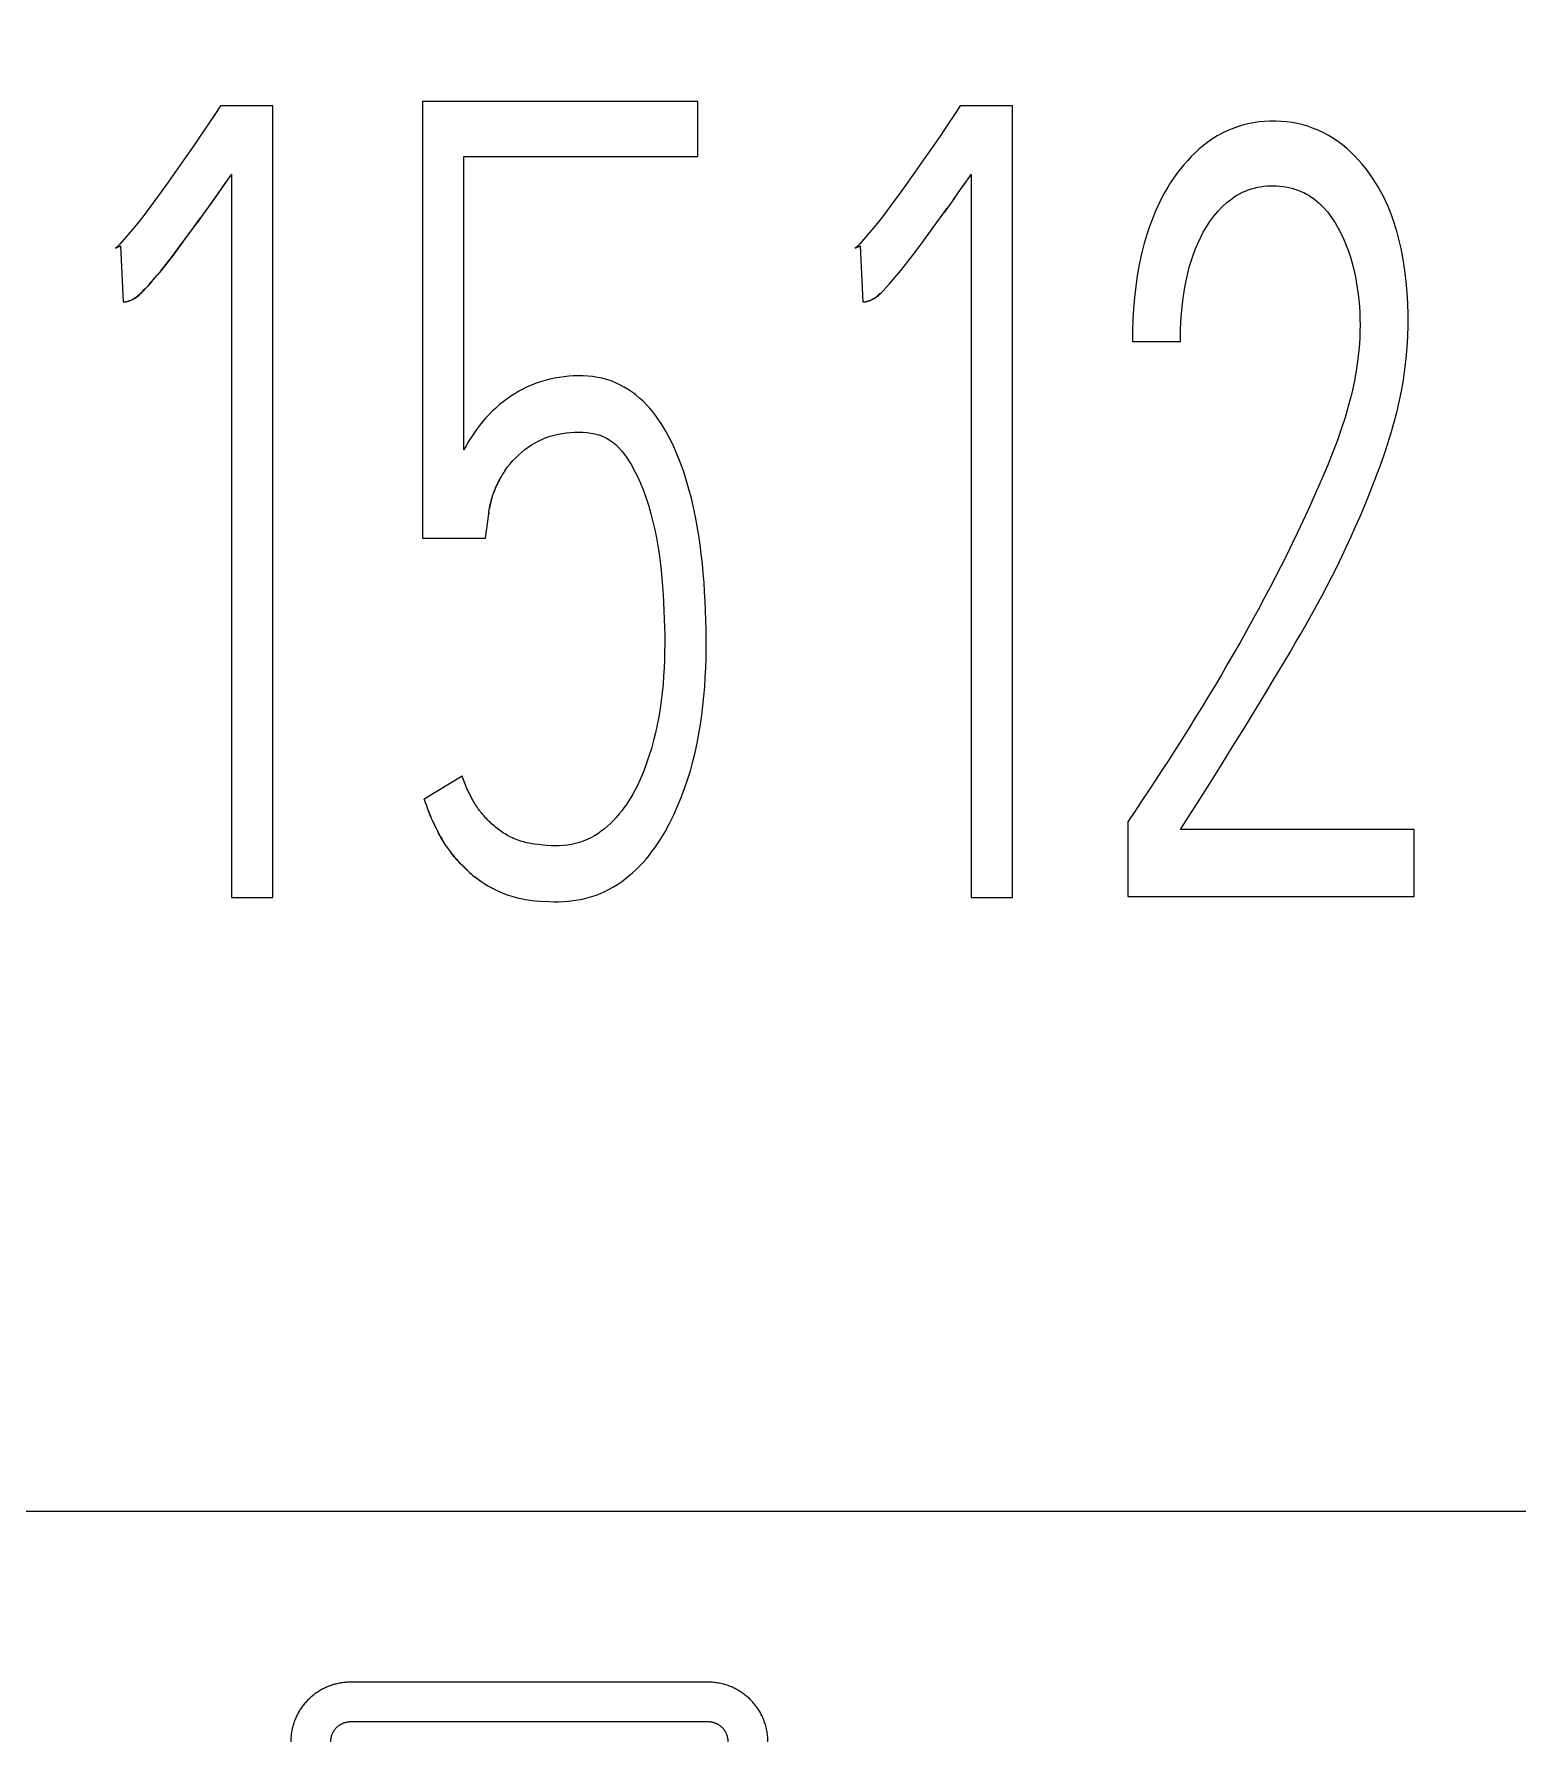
# Model space of a CAD drawing. Header units: millimetres. Extents: x 42356 to 50646, y 31507 to 39566.
# Drawn here: x 47652.781 to 47656.512, y 33863.158 to 33867.455 of the extents above; entities that cross this region are included whole.
import ezdxf

# ---------------------------------------------------------------- set-up
doc = ezdxf.new("R2010")
doc.units = ezdxf.units.MM
doc.set_wipeout_variables(frame=1)
doc.layers.add('000-PI-Oprema', color=30, linetype='Continuous', lineweight=5)

# ---------------------------------------------------------------- blocks, each defined once
blk = doc.blocks.new('A101_6ES7512-1DK01-0AB0')
at = {"layer": '000-PI-Oprema'}
for p, q in [((85.7236, 51.516), (85.709, 51.4936)), ((85.8546, 51.516), (85.7236, 51.516)), ((85.8546, 49.5241), (85.8546, 51.516)), ((86.2313, 51.527), (86.2313, 50.4282)), ((86.924, 51.527), (86.2313, 51.527)), ((86.924, 51.3884), (86.924, 51.527)), ((87.5838, 51.516), (87.5692, 51.4936)), ((87.7149, 51.516), (87.5838, 51.516)), ((87.7149, 49.5241), (87.7149, 51.516)), ((85.6917, 51.4679), (85.6742, 51.4422)), ((85.709, 51.4936), (85.6917, 51.4679)), ((87.5519, 51.4679), (87.5345, 51.4422)), ((87.5692, 51.4936), (87.5519, 51.4679)), ((85.6742, 51.4422), (85.6567, 51.4166)), ((87.5345, 51.4422), (87.5169, 51.4166)), ((85.639, 51.3911), (85.6213, 51.3657)), ((85.6567, 51.4166), (85.639, 51.3911)), ((86.3352, 50.6501), (86.3352, 51.3884)), ((86.3352, 51.3884), (86.924, 51.3884)), ((87.4992, 51.3911), (87.4815, 51.3657)), ((87.5169, 51.4166), (87.4992, 51.3911)), ((85.6034, 51.3403), (85.5855, 51.315)), ((85.6213, 51.3657), (85.6034, 51.3403)), ((85.7507, 51.3441), (85.7336, 51.3194)), ((85.7507, 51.3441), (85.7507, 49.5241)), ((87.4636, 51.3403), (87.4457, 51.315)), ((87.4815, 51.3657), (87.4636, 51.3403)), ((87.6109, 51.3441), (87.5885, 51.3119)), ((87.6109, 51.3441), (87.6109, 49.5241)), ((85.725, 51.3071), (85.7078, 51.2825)), ((85.7336, 51.3194), (85.7164, 51.2948)), ((85.7422, 51.3318), (85.725, 51.3071)), ((87.5938, 51.3194), (87.566, 51.2797)), ((85.6904, 51.258), (85.673, 51.2336)), ((85.6991, 51.2703), (85.6817, 51.2458)), ((85.7078, 51.2825), (85.6904, 51.258)), ((85.7164, 51.2948), (85.6991, 51.2703)), ((87.5332, 51.2336), (87.5507, 51.258)), ((87.568, 51.2825), (87.5433, 51.2477)), ((85.6465, 51.1971), (85.6642, 51.2214)), ((85.6554, 51.2093), (85.673, 51.2336)), ((85.6817, 51.2458), (85.6642, 51.2214)), ((87.5156, 51.2093), (87.5332, 51.2336)), ((85.6287, 51.173), (85.6465, 51.1971)), ((85.6377, 51.185), (85.6554, 51.2092)), ((87.4979, 51.185), (87.5156, 51.2093)), ((85.4594, 51.158), (85.4719, 51.1637)), ((85.4719, 51.1637), (85.4783, 51.0223)), ((87.3196, 51.158), (87.3321, 51.1637)), ((87.3321, 51.1637), (87.3385, 51.0223)), ((85.5545, 51.0785), (85.5642, 51.09)), ((85.5496, 51.0728), (85.5545, 51.0785)), ((88.0166, 50.9225), (88.1373, 50.9225)), ((86.4205, 50.5669), (86.4216, 50.569)), ((86.3895, 50.4282), (86.3977, 50.4892)), ((86.4038, 50.5212), (86.4026, 50.5166)), ((86.2313, 50.4282), (86.3895, 50.4282)), ((88.2985, 49.9513), (88.3273, 49.9982)), ((88.2696, 49.9045), (88.2985, 49.9513)), ((88.2404, 49.8578), (88.2696, 49.9045)), ((88.2111, 49.8112), (88.2404, 49.8578)), ((86.331, 49.8293), (86.2356, 49.7712)), ((88.1817, 49.7647), (88.2111, 49.8112)), ((86.2376, 49.7652), (86.2356, 49.7712)), ((86.2375, 49.7657), (86.2397, 49.7593)), ((86.2394, 49.7603), (86.2419, 49.7534)), ((86.2414, 49.7549), (86.2441, 49.7475)), ((86.2434, 49.7495), (86.2464, 49.7417)), ((86.2541, 49.7229), (86.2511, 49.73)), ((86.2564, 49.7177), (86.2535, 49.7243)), ((86.2587, 49.7125), (86.256, 49.7185)), ((86.2612, 49.7071), (86.2586, 49.7128)), ((88.005, 49.7144), (88.005, 49.527)), ((86.2636, 49.7021), (86.2667, 49.6958)), ((86.2661, 49.697), (86.2696, 49.6902)), ((88.725, 49.695), (88.1373, 49.695)), ((88.725, 49.527), (88.725, 49.695)), ((86.2886, 49.6572), (86.285, 49.6629)), ((86.2918, 49.6524), (86.2884, 49.6576)), ((86.2917, 49.6524), (86.2953, 49.6472)), ((86.295, 49.6477), (86.2989, 49.6422)), ((86.2983, 49.643), (86.3026, 49.6372)), ((86.3366, 49.5993), (86.3314, 49.6045)), ((86.3408, 49.5953), (86.3358, 49.6)), ((86.345, 49.5913), (86.3404, 49.5957)), ((86.3496, 49.5872), (86.3449, 49.5914)), ((86.3493, 49.5874), (86.3543, 49.5831)), ((86.3537, 49.5836), (86.3591, 49.579)), ((86.3581, 49.5798), (86.364, 49.5751)), ((86.4062, 49.5475), (86.4002, 49.5507)), ((86.4114, 49.5448), (86.4058, 49.5477)), ((85.7507, 49.5241), (85.8546, 49.5241)), ((87.6109, 49.5241), (87.7149, 49.5241)), ((88.005, 49.527), (88.725, 49.527)), ((43.5006, 47.9803), (100, 47.9803)), ((86.95, 47.55), (86.05, 47.55)), ((86.95, 47.45), (86.05, 47.45))]:
    blk.add_line(p, q, dxfattribs=at)
for points in [[(88.5192, 50.3322), (88.5313, 50.3572), (88.5433, 50.3822), (88.5551, 50.4072), (88.5666, 50.4324), (88.578, 50.4577), (88.5891, 50.483), (88.6, 50.5084), (88.6105, 50.534), (88.6208, 50.5596), (88.6308, 50.5854), (88.6404, 50.6114), (88.6497, 50.6376), (88.6585, 50.6639), (88.6668, 50.6904), (88.6745, 50.7171), (88.6816, 50.7439), (88.6879, 50.7709), (88.6935, 50.7981), (88.6983, 50.8254), (88.7022, 50.8528), (88.7054, 50.8804), (88.7077, 50.908), (88.7093, 50.9356), (88.7101, 50.9633), (88.71, 50.991), (88.7092, 51.0188), (88.7076, 51.0465), (88.7053, 51.0741), (88.702, 51.1018), (88.6978, 51.1293), (88.6954, 51.143), (88.6926, 51.1567), (88.6896, 51.1703), (88.6862, 51.1838), (88.6826, 51.1972), (88.6786, 51.2105), (88.6744, 51.2237), (88.6698, 51.2368), (88.6648, 51.2497), (88.6595, 51.2625), (88.6538, 51.2751), (88.6478, 51.2876), (88.6414, 51.2998), (88.6346, 51.3119), (88.6273, 51.3237), (88.6197, 51.3353), (88.6117, 51.3467), (88.6033, 51.3579), (88.5945, 51.3687), (88.5853, 51.3792), (88.5758, 51.3894), (88.5658, 51.3991), (88.5555, 51.4085), (88.5447, 51.4174), (88.5336, 51.4258), (88.522, 51.4336), (88.5101, 51.4409), (88.4978, 51.4475), (88.4852, 51.4535), (88.4722, 51.4589), (88.4591, 51.4636), (88.4457, 51.4677), (88.4321, 51.471), (88.4183, 51.4736), (88.4045, 51.4755), (88.3905, 51.4767), (88.3766, 51.4773), (88.3626, 51.4773), (88.3486, 51.4766), (88.3348, 51.4752), (88.321, 51.4732), (88.3073, 51.4705), (88.2939, 51.4671), (88.2806, 51.4631), (88.2676, 51.4583), (88.2548, 51.4528), (88.2423, 51.4467), (88.2301, 51.44), (88.2182, 51.4326), (88.2066, 51.4247), (88.1955, 51.4162), (88.1847, 51.4072), (88.1743, 51.3977), (88.1643, 51.3879), (88.1548, 51.3777), (88.1456, 51.3673), (88.1368, 51.3565), (88.1284, 51.3454), (88.1204, 51.3341), (88.1127, 51.3226), (88.1054, 51.3108), (88.0984, 51.2987), (88.0918, 51.2865), (88.0855, 51.2741), (88.0796, 51.2616), (88.074, 51.2488), (88.0687, 51.236), (88.0637, 51.223), (88.059, 51.21), (88.0546, 51.1968), (88.0505, 51.1836), (88.0466, 51.1703), (88.0431, 51.1569), (88.0398, 51.1435), (88.0339, 51.1164), (88.029, 51.0891), (88.025, 51.0616), (88.0218, 51.0339), (88.0195, 51.0062), (88.0179, 50.9783), (88.0169, 50.9504), (88.0166, 50.9225)], [(85.5855, 51.315), (85.5674, 51.2898), (85.5582, 51.2772), (85.549, 51.2647), (85.5398, 51.2523), (85.5304, 51.24), (85.5209, 51.2277), (85.5112, 51.2156), (85.5014, 51.2036)], [(87.4457, 51.315), (87.4276, 51.2898), (87.4185, 51.2772), (87.4093, 51.2647), (87.4, 51.2523), (87.3906, 51.24), (87.3811, 51.2277), (87.3714, 51.2156), (87.3616, 51.2036)], [(88.1373, 50.9225), (88.1378, 50.9541), (88.1394, 50.9856), (88.1423, 51.0169), (88.1442, 51.0325), (88.1465, 51.048), (88.1492, 51.0635), (88.1523, 51.079), (88.1558, 51.0944), (88.1598, 51.1097), (88.1643, 51.1248), (88.1693, 51.1399), (88.1748, 51.1547), (88.181, 51.1694), (88.1877, 51.1838), (88.195, 51.1979), (88.203, 51.2117), (88.2117, 51.2251), (88.2211, 51.238), (88.2313, 51.2503), (88.2423, 51.2618), (88.2539, 51.2725), (88.2664, 51.2822), (88.2729, 51.2866), (88.2795, 51.2908), (88.2864, 51.2947), (88.2934, 51.2982), (88.3007, 51.3014), (88.3081, 51.3043), (88.3156, 51.3068), (88.3233, 51.3089), (88.3311, 51.3108), (88.3389, 51.3122), (88.3468, 51.3134), (88.3548, 51.3142), (88.3707, 51.3148), (88.3787, 51.3146), (88.3866, 51.314), (88.3946, 51.3131), (88.4024, 51.3119), (88.4102, 51.3103), (88.4179, 51.3084), (88.4255, 51.3062), (88.4329, 51.3036), (88.4403, 51.3006), (88.4474, 51.2974), (88.4544, 51.2937), (88.4612, 51.2898), (88.4678, 51.2855), (88.4742, 51.2809), (88.4803, 51.276), (88.4863, 51.2709), (88.4975, 51.2598), (88.508, 51.2479), (88.5176, 51.2351), (88.5264, 51.2218), (88.5345, 51.2079), (88.5419, 51.1937), (88.5485, 51.1793), (88.5545, 51.1647), (88.5599, 51.1498), (88.5649, 51.1348), (88.5693, 51.1197), (88.5732, 51.1044), (88.5767, 51.089), (88.5797, 51.0735), (88.5822, 51.0579), (88.5843, 51.0423), (88.586, 51.0267), (88.5874, 51.011), (88.5883, 50.9954), (88.5889, 50.9797), (88.5891, 50.964), (88.5889, 50.9483), (88.5884, 50.9327), (88.5875, 50.917), (88.5863, 50.9014), (88.5848, 50.8858), (88.5806, 50.8546), (88.5752, 50.8236), (88.5684, 50.7928), (88.5605, 50.7623), (88.5514, 50.732), (88.5416, 50.702), (88.5312, 50.6724), (88.5201, 50.643), (88.5086, 50.6139), (88.4966, 50.5849), (88.4842, 50.5562), (88.4715, 50.5277), (88.4586, 50.4992), (88.4454, 50.4709), (88.4321, 50.4427), (88.4185, 50.4146), (88.4047, 50.3866), (88.3907, 50.3587), (88.3765, 50.3309), (88.3621, 50.3032), (88.3475, 50.2755), (88.3327, 50.248), (88.3178, 50.2206), (88.3027, 50.1932), (88.2874, 50.166), (88.2719, 50.1388), (88.2562, 50.1117), (88.2404, 50.0847), (88.2244, 50.0578), (88.2083, 50.031), (88.192, 50.0042), (88.1756, 49.9775), (88.1591, 49.9509), (88.1424, 49.9244), (88.1256, 49.8979), (88.1087, 49.8715), (88.0916, 49.8452), (88.0745, 49.8189), (88.0573, 49.7927), (88.0399, 49.7665), (88.0225, 49.7405), (88.005, 49.7144)], [(85.5014, 51.2036), (85.4814, 51.18), (85.4762, 51.1742), (85.4709, 51.1686), (85.4681, 51.1658), (85.4653, 51.1631), (85.4624, 51.1605), (85.4594, 51.158)], [(85.6287, 51.1729), (85.6197, 51.1609), (85.6107, 51.1489), (85.6016, 51.137), (85.5924, 51.1251), (85.5831, 51.1133), (85.5737, 51.1016), (85.5642, 51.09)], [(85.5737, 51.1016), (85.5831, 51.1133), (85.5924, 51.1251), (85.6016, 51.137), (85.6107, 51.1489), (85.6197, 51.1609), (85.6376, 51.185)], [(87.3616, 51.2036), (87.3416, 51.18), (87.3364, 51.1742), (87.3311, 51.1686), (87.3284, 51.1658), (87.3255, 51.1631), (87.3226, 51.1605), (87.3196, 51.158)], [(87.3897, 51.0506), (87.4049, 51.0673), (87.4098, 51.0729), (87.4148, 51.0785), (87.4244, 51.09), (87.4339, 51.1016), (87.4433, 51.1133), (87.4526, 51.1251), (87.4618, 51.137), (87.4709, 51.1489), (87.48, 51.1609), (87.4979, 51.185)], [(85.5496, 51.0728), (85.5446, 51.0671), (85.5396, 51.0616), (85.5344, 51.0561), (85.5292, 51.0508), (85.5238, 51.0455), (85.5184, 51.0402), (85.5155, 51.0377), (85.5126, 51.0353), (85.5096, 51.033), (85.5065, 51.0309), (85.5033, 51.0291), (85.5016, 51.0283), (85.4999, 51.0276)], [(85.4999, 51.0276), (85.5034, 51.0291), (85.5068, 51.0309), (85.51, 51.0329), (85.513, 51.0351), (85.516, 51.0374), (85.5188, 51.0398), (85.5216, 51.0424), (85.5242, 51.045), (85.5294, 51.0506)], [(85.5294, 51.0506), (85.5446, 51.0673), (85.5496, 51.0729)], [(87.3601, 51.0276), (87.3636, 51.0291), (87.367, 51.0309), (87.3702, 51.0329), (87.3732, 51.0351), (87.3762, 51.0374), (87.379, 51.0398), (87.3818, 51.0424), (87.3845, 51.045), (87.3897, 51.0506)], [(87.3826, 51.0441), (87.3809, 51.0425), (87.3801, 51.0416), (87.3792, 51.0408), (87.3784, 51.04), (87.3775, 51.0392), (87.3766, 51.0384), (87.3757, 51.0377), (87.3748, 51.0369), (87.3739, 51.0361), (87.373, 51.0354), (87.3721, 51.0347), (87.3712, 51.034), (87.3702, 51.0333), (87.3697, 51.0329), (87.3693, 51.0326), (87.3688, 51.0323), (87.3683, 51.0319), (87.3678, 51.0316), (87.3673, 51.0313), (87.3668, 51.031), (87.3663, 51.0307), (87.3658, 51.0304), (87.3653, 51.0301), (87.3648, 51.0298), (87.3643, 51.0295)], [(85.4783, 51.0223), (85.4788, 51.0223), (85.4793, 51.0223), (85.4798, 51.0223), (85.4803, 51.0224), (85.4808, 51.0224), (85.4813, 51.0224), (85.4818, 51.0225), (85.4823, 51.0225), (85.4828, 51.0226), (85.4833, 51.0227), (85.4838, 51.0228), (85.4843, 51.0228), (85.4848, 51.0229), (85.4853, 51.023), (85.4858, 51.0231), (85.4863, 51.0232), (85.4868, 51.0233), (85.4873, 51.0234), (85.4883, 51.0237), (85.4893, 51.0239), (85.4903, 51.0242), (85.4913, 51.0245), (85.4922, 51.0248), (85.4932, 51.0251), (85.4942, 51.0254), (85.4951, 51.0257), (85.4961, 51.0261), (85.4971, 51.0264), (85.498, 51.0268), (85.499, 51.0272), (85.4999, 51.0276)], [(87.3385, 51.0223), (87.339, 51.0223), (87.3395, 51.0223), (87.34, 51.0223), (87.3405, 51.0224), (87.341, 51.0224), (87.3415, 51.0224), (87.342, 51.0225), (87.3425, 51.0225), (87.343, 51.0226), (87.3436, 51.0227), (87.3441, 51.0228), (87.3446, 51.0228), (87.3451, 51.0229), (87.3456, 51.023), (87.3461, 51.0231), (87.3466, 51.0232), (87.3471, 51.0233), (87.3476, 51.0234), (87.3485, 51.0237), (87.3495, 51.0239), (87.3505, 51.0242), (87.3515, 51.0245), (87.3525, 51.0248), (87.3534, 51.0251), (87.3544, 51.0254), (87.3554, 51.0257), (87.3563, 51.0261), (87.3573, 51.0264), (87.3582, 51.0268), (87.3592, 51.0272), (87.3607, 51.0278)], [(87.3638, 51.0293), (87.3633, 51.029), (87.3628, 51.0287), (87.3622, 51.0285), (87.3617, 51.0283), (87.3612, 51.028), (87.3607, 51.0278)], [(86.4114, 49.5448), (86.4224, 49.5399), (86.4334, 49.5352), (86.4446, 49.531), (86.4558, 49.5272), (86.4672, 49.5239), (86.4787, 49.5212), (86.4904, 49.519), (86.5023, 49.5173), (86.5142, 49.5161), (86.5262, 49.5152), (86.5502, 49.5138), (86.5622, 49.5135), (86.5742, 49.5135), (86.5863, 49.514), (86.5983, 49.5149), (86.6102, 49.5162), (86.622, 49.5179), (86.6338, 49.5202), (86.6454, 49.523), (86.6569, 49.5263), (86.6682, 49.5301), (86.6793, 49.5345), (86.6902, 49.5394), (86.7009, 49.5448), (86.7113, 49.5507), (86.7215, 49.557), (86.7315, 49.5637), (86.7412, 49.5709), (86.7506, 49.5783), (86.7597, 49.5862), (86.7686, 49.5944), (86.7772, 49.6029), (86.7854, 49.6117), (86.7934, 49.6207), (86.8011, 49.63), (86.8084, 49.6395), (86.8155, 49.6491), (86.8223, 49.6589), (86.8289, 49.6689), (86.8412, 49.6894), (86.8526, 49.7104), (86.8632, 49.7319), (86.873, 49.7537), (86.8821, 49.7757), (86.8904, 49.798), (86.898, 49.8205), (86.905, 49.8432), (86.9112, 49.8661), (86.9169, 49.8891), (86.9219, 49.9124), (86.9264, 49.9357), (86.9303, 49.9592), (86.9337, 49.9828), (86.9366, 50.0065), (86.939, 50.0303), (86.941, 50.0541), (86.9425, 50.078), (86.9436, 50.1019), (86.9443, 50.1259), (86.9447, 50.1498), (86.9448, 50.1738), (86.9445, 50.1977), (86.944, 50.2215), (86.9432, 50.2453), (86.9422, 50.2691), (86.9409, 50.2928), (86.9393, 50.3166), (86.9374, 50.3404), (86.9351, 50.3641), (86.9325, 50.3878), (86.9295, 50.4115), (86.926, 50.4351), (86.9221, 50.4586), (86.9177, 50.4821), (86.9128, 50.5054), (86.9074, 50.5287), (86.9014, 50.5518), (86.8947, 50.5747), (86.8874, 50.5973), (86.8794, 50.6197), (86.8705, 50.6418), (86.8607, 50.6636), (86.8499, 50.6851), (86.8442, 50.6956), (86.8381, 50.706), (86.8317, 50.7162), (86.825, 50.7262), (86.818, 50.736), (86.8106, 50.7456), (86.8029, 50.7548), (86.7948, 50.7638), (86.7863, 50.7724), (86.7774, 50.7806), (86.7681, 50.7883), (86.7585, 50.7955), (86.7485, 50.8023), (86.7382, 50.8084), (86.7276, 50.814), (86.7168, 50.8191), (86.7057, 50.8235), (86.6943, 50.8272), (86.6828, 50.8303), (86.6711, 50.8327), (86.6592, 50.8345), (86.6473, 50.8358), (86.6354, 50.8365), (86.6234, 50.8367), (86.6113, 50.8364), (86.5993, 50.8356), (86.5873, 50.8343), (86.5754, 50.8326), (86.5635, 50.8305), (86.5516, 50.8279), (86.5399, 50.8249), (86.5282, 50.8215), (86.5168, 50.8177), (86.5056, 50.8133), (86.4947, 50.8085), (86.4839, 50.8033), (86.4734, 50.7976), (86.4631, 50.7915), (86.4531, 50.7851), (86.4433, 50.7782), (86.4338, 50.771), (86.4245, 50.7634), (86.4155, 50.7554), (86.4067, 50.7472), (86.3983, 50.7386), (86.3901, 50.7298), (86.3822, 50.7206), (86.3746, 50.7112), (86.3672, 50.7016), (86.3602, 50.6917), (86.3535, 50.6816), (86.3471, 50.6713), (86.341, 50.6608), (86.3352, 50.6501)], [(86.4395, 50.5989), (86.4454, 50.6074), (86.4517, 50.6155), (86.4585, 50.6232), (86.4657, 50.6306), (86.4732, 50.6377), (86.481, 50.6444), (86.489, 50.6508), (86.4973, 50.6569), (86.5058, 50.6627), (86.5145, 50.6681), (86.5235, 50.673), (86.5328, 50.6773), (86.5423, 50.6811), (86.5521, 50.6844), (86.5621, 50.6871), (86.5722, 50.6894), (86.5824, 50.6912), (86.5927, 50.6927), (86.603, 50.6937), (86.6133, 50.6944), (86.6238, 50.6947), (86.6342, 50.6945), (86.6446, 50.6938), (86.6548, 50.6925), (86.6649, 50.6905), (86.6748, 50.6877), (86.6796, 50.6861), (86.6844, 50.6842), (86.6891, 50.6821), (86.6937, 50.6797), (86.6982, 50.6772), (86.7026, 50.6744), (86.7109, 50.6684), (86.7188, 50.6617), (86.7261, 50.6544), (86.7329, 50.6467), (86.7394, 50.6385), (86.7454, 50.6301), (86.7511, 50.6214), (86.7565, 50.6125), (86.7615, 50.6036), (86.7664, 50.5945), (86.771, 50.5853), (86.7753, 50.5761), (86.7795, 50.5667), (86.7871, 50.5477), (86.794, 50.5284), (86.8002, 50.5088), (86.8058, 50.489), (86.8108, 50.469), (86.8153, 50.449), (86.8194, 50.4289), (86.823, 50.4087), (86.8262, 50.3885), (86.8289, 50.3682), (86.8312, 50.3478), (86.8332, 50.3274), (86.8348, 50.3069), (86.8362, 50.2864), (86.8374, 50.2659), (86.8385, 50.2454), (86.8394, 50.2249), (86.84, 50.2044), (86.8404, 50.1839), (86.8405, 50.1633), (86.8403, 50.1427), (86.8398, 50.1221), (86.839, 50.1015), (86.8378, 50.081), (86.8362, 50.0604), (86.8342, 50.04), (86.8317, 50.0195), (86.8288, 49.9992), (86.8255, 49.9789), (86.8216, 49.9588), (86.8173, 49.9387), (86.8124, 49.9187), (86.8069, 49.8989), (86.8009, 49.8793), (86.7942, 49.8597), (86.7869, 49.8404), (86.7789, 49.8213), (86.7746, 49.8119), (86.77, 49.8026), (86.7653, 49.7934), (86.7603, 49.7843), (86.7551, 49.7754), (86.7497, 49.7666), (86.744, 49.758), (86.738, 49.7496), (86.7319, 49.7414), (86.7254, 49.7334), (86.7187, 49.7256), (86.7117, 49.718), (86.7044, 49.7107), (86.6969, 49.7037), (86.689, 49.697), (86.6809, 49.6906), (86.6724, 49.6846), (86.6636, 49.6791), (86.6545, 49.6742), (86.6452, 49.6697), (86.6356, 49.6658), (86.6259, 49.6625), (86.616, 49.6597), (86.6059, 49.6575), (86.5957, 49.656), (86.5855, 49.6549), (86.5752, 49.6543), (86.5648, 49.6541), (86.5544, 49.6544), (86.544, 49.655), (86.5336, 49.6559), (86.5232, 49.6571), (86.5129, 49.6585), (86.5025, 49.6602)], [(86.426, 50.5772), (86.4249, 50.5751), (86.4238, 50.5731), (86.4227, 50.571), (86.4216, 50.569), (86.4205, 50.5669), (86.4195, 50.5648), (86.4185, 50.5627), (86.4175, 50.5606), (86.4165, 50.5585), (86.4156, 50.5564), (86.4146, 50.5542), (86.4137, 50.5521), (86.4129, 50.55), (86.412, 50.5478), (86.4112, 50.5456), (86.4104, 50.5434)], [(86.4227, 50.571), (86.4238, 50.5731), (86.4249, 50.5751), (86.426, 50.5772), (86.4271, 50.5792), (86.4283, 50.5812), (86.4295, 50.5832), (86.4307, 50.5852), (86.4319, 50.5872), (86.4331, 50.5891), (86.4343, 50.5911), (86.4356, 50.5931), (86.4369, 50.595), (86.4382, 50.597), (86.4395, 50.5989)], [(86.4307, 50.5852), (86.4295, 50.5832), (86.4283, 50.5812), (86.4271, 50.5792)], [(86.4356, 50.5931), (86.4343, 50.5911), (86.4331, 50.5891), (86.4319, 50.5872)], [(86.4395, 50.5989), (86.4382, 50.597), (86.4369, 50.595)], [(86.4055, 50.5279), (86.4049, 50.5257), (86.4043, 50.5234), (86.4032, 50.5189)], [(86.4038, 50.5211), (86.4043, 50.5234), (86.4049, 50.5256), (86.4055, 50.5279), (86.4061, 50.5301), (86.4068, 50.5324), (86.4074, 50.5346), (86.4081, 50.5368), (86.4088, 50.539), (86.4096, 50.5412), (86.4104, 50.5434), (86.4112, 50.5456), (86.412, 50.5478), (86.4128, 50.5499), (86.4137, 50.5521), (86.4146, 50.5543), (86.4156, 50.5564), (86.4165, 50.5585), (86.4175, 50.5606), (86.4185, 50.5627)], [(86.3977, 50.4892), (86.3977, 50.4903), (86.3978, 50.4915), (86.3979, 50.4927), (86.398, 50.4938), (86.3984, 50.4961), (86.3987, 50.4984), (86.3991, 50.5007), (86.3996, 50.503), (86.4001, 50.5053), (86.4005, 50.5076), (86.401, 50.5098), (86.4016, 50.5121), (86.4021, 50.5144), (86.4026, 50.5166)], [(86.3978, 50.4915), (86.3977, 50.4904), (86.3977, 50.4892)], [(86.4026, 50.5166), (86.4021, 50.5144), (86.4016, 50.5121), (86.401, 50.5098), (86.4005, 50.5076), (86.4001, 50.5053), (86.3996, 50.503)], [(88.3273, 49.9982), (88.3417, 50.0217), (88.3559, 50.0452), (88.3701, 50.0688), (88.3842, 50.0924), (88.3983, 50.1161), (88.4123, 50.1398), (88.4261, 50.1636), (88.4399, 50.1874), (88.4535, 50.2113), (88.467, 50.2353), (88.4804, 50.2593), (88.4936, 50.2835), (88.5065, 50.3078), (88.5192, 50.3322)], [(86.3788, 49.7379), (86.3773, 49.7397), (86.3759, 49.7415), (86.3744, 49.7434), (86.373, 49.7453), (86.3716, 49.7472), (86.3703, 49.7491), (86.3689, 49.7511), (86.3676, 49.753), (86.3663, 49.755), (86.365, 49.757), (86.3638, 49.7589), (86.3625, 49.7609), (86.3613, 49.763), (86.3601, 49.765), (86.3589, 49.767), (86.3578, 49.7691), (86.3555, 49.7732), (86.3533, 49.7774), (86.3511, 49.7816), (86.3491, 49.7858), (86.347, 49.79), (86.3451, 49.7943), (86.3431, 49.7986), (86.3413, 49.8029), (86.3394, 49.8073), (86.3377, 49.8117), (86.3359, 49.816), (86.3342, 49.8204), (86.3326, 49.8249), (86.331, 49.8293)], [(88.1373, 49.695), (88.1522, 49.7182), (88.1817, 49.7647)], [(86.2454, 49.7441), (86.2475, 49.7388), (86.2497, 49.7335)], [(86.2518, 49.7282), (86.2487, 49.7358), (86.2464, 49.7417)], [(86.2587, 49.7125), (86.2611, 49.7073), (86.2639, 49.7014)], [(86.5025, 49.6602), (86.4983, 49.661), (86.4941, 49.6618), (86.4899, 49.6627), (86.4858, 49.6638), (86.4817, 49.6649), (86.4776, 49.6661), (86.4735, 49.6675), (86.4695, 49.6689), (86.4655, 49.6705), (86.4615, 49.6721), (86.4576, 49.6739), (86.4537, 49.6757), (86.4499, 49.6776), (86.4462, 49.6796), (86.4425, 49.6817), (86.4388, 49.6839), (86.4352, 49.6862), (86.4317, 49.6885), (86.4282, 49.6909), (86.4247, 49.6934), (86.4213, 49.6959), (86.418, 49.6985), (86.4146, 49.7012), (86.4114, 49.704), (86.4082, 49.7068), (86.405, 49.7097), (86.4019, 49.7126), (86.3988, 49.7156), (86.3958, 49.7186), (86.3928, 49.7217), (86.3899, 49.7248), (86.3871, 49.728), (86.3843, 49.7313), (86.3815, 49.7345), (86.3788, 49.7379)], [(86.2687, 49.6919), (86.2713, 49.6868), (86.274, 49.6818), (86.2767, 49.6768), (86.2796, 49.6719), (86.2825, 49.6669)], [(86.2855, 49.6621), (86.2818, 49.6682), (86.2786, 49.6736), (86.2755, 49.6791), (86.2725, 49.6846), (86.2696, 49.6902)], [(86.3017, 49.6383), (86.3053, 49.6337), (86.3089, 49.6292), (86.3127, 49.6247), (86.3165, 49.6204), (86.3204, 49.616), (86.3244, 49.6118), (86.3284, 49.6076)], [(86.3324, 49.6034), (86.3271, 49.609), (86.3228, 49.6135), (86.3185, 49.6181), (86.3144, 49.6227), (86.3104, 49.6275), (86.3064, 49.6323), (86.3026, 49.6372)], [(86.3627, 49.5762), (86.3672, 49.5726), (86.3719, 49.5691), (86.3766, 49.5657), (86.3813, 49.5624), (86.3861, 49.5592), (86.391, 49.5561), (86.396, 49.5531)], [(86.4011, 49.5502), (86.3948, 49.5538), (86.3895, 49.557), (86.3842, 49.5604), (86.379, 49.5639), (86.3739, 49.5675), (86.3689, 49.5712), (86.364, 49.5751)], [(86.05, 47.55), (86.0471, 47.55), (86.0442, 47.5499), (86.0413, 47.5498), (86.0385, 47.5496), (86.0356, 47.5493), (86.0328, 47.549), (86.0299, 47.5487), (86.0271, 47.5482), (86.0243, 47.5478), (86.0215, 47.5473), (86.0187, 47.5467), (86.0159, 47.5461), (86.0131, 47.5454), (86.0103, 47.5447), (86.0076, 47.5439), (86.0048, 47.543), (86.0021, 47.5421), (85.9994, 47.5412), (85.9967, 47.5402), (85.994, 47.5391), (85.9913, 47.538), (85.9887, 47.5369), (85.9861, 47.5357), (85.9836, 47.5345), (85.981, 47.5332), (85.9785, 47.5319), (85.976, 47.5305), (85.9736, 47.5291), (85.9712, 47.5276), (85.9688, 47.5261), (85.9664, 47.5245), (85.964, 47.5229), (85.9617, 47.5213), (85.9594, 47.5195), (85.9572, 47.5178), (85.9549, 47.516), (85.9528, 47.5142), (85.9506, 47.5123), (85.9485, 47.5104), (85.9464, 47.5085), (85.9444, 47.5065), (85.9424, 47.5045), (85.9405, 47.5025), (85.9386, 47.5004), (85.9367, 47.4983), (85.9349, 47.4962), (85.9331, 47.494), (85.9314, 47.4918), (85.9296, 47.4895), (85.928, 47.4872), (85.9264, 47.4849), (85.9248, 47.4826), (85.9232, 47.4802), (85.9217, 47.4778), (85.9203, 47.4753), (85.9189, 47.4729), (85.9176, 47.4704), (85.9163, 47.4679), (85.915, 47.4654), (85.9138, 47.4629), (85.9127, 47.4603), (85.9116, 47.4577), (85.9105, 47.4552), (85.9095, 47.4525), (85.9085, 47.4499), (85.9076, 47.4472), (85.9068, 47.4446), (85.906, 47.4419), (85.9052, 47.4391), (85.9045, 47.4364), (85.9038, 47.4336), (85.9032, 47.4309), (85.9027, 47.4281), (85.9022, 47.4253), (85.9017, 47.4225), (85.9013, 47.4197), (85.901, 47.4169), (85.9007, 47.4141), (85.9004, 47.4113), (85.9002, 47.4085), (85.9001, 47.4057), (85.9, 47.4028), (85.9, 47.4)], [(87.1, 47.4), (87.1, 47.4031), (87.0999, 47.4063), (87.0997, 47.4094), (87.0995, 47.4125), (87.0992, 47.4156), (87.0988, 47.4187), (87.0984, 47.4217), (87.0979, 47.4248), (87.0974, 47.4279), (87.0968, 47.4309), (87.0961, 47.4339), (87.0954, 47.4369), (87.0946, 47.4399), (87.0937, 47.4429), (87.0928, 47.4459), (87.0918, 47.4489), (87.0907, 47.4518), (87.0896, 47.4548), (87.0885, 47.4577), (87.0872, 47.4605), (87.086, 47.4634), (87.0846, 47.4662), (87.0832, 47.4689), (87.0818, 47.4717), (87.0803, 47.4744), (87.0787, 47.4771), (87.0771, 47.4797), (87.0754, 47.4823), (87.0737, 47.4849), (87.0719, 47.4875), (87.07, 47.49), (87.0681, 47.4925), (87.0661, 47.4949), (87.0641, 47.4973), (87.0621, 47.4997), (87.0599, 47.502), (87.0578, 47.5043), (87.0556, 47.5065), (87.0533, 47.5087), (87.0511, 47.5108), (87.0487, 47.5129), (87.0464, 47.5149), (87.044, 47.5169), (87.0415, 47.5189), (87.039, 47.5207), (87.0364, 47.5226), (87.0339, 47.5244), (87.0312, 47.5261), (87.0285, 47.5278), (87.0258, 47.5294), (87.023, 47.531), (87.0203, 47.5325), (87.0175, 47.534), (87.0146, 47.5354), (87.0118, 47.5367), (87.0089, 47.538), (87.006, 47.5392), (87.003, 47.5403), (87.0001, 47.5414), (86.9971, 47.5424), (86.9941, 47.5434), (86.991, 47.5443), (86.988, 47.5451), (86.9849, 47.5459), (86.9818, 47.5466), (86.9786, 47.5472), (86.9755, 47.5478), (86.9723, 47.5483), (86.9692, 47.5488), (86.966, 47.5491), (86.9628, 47.5494), (86.9596, 47.5497), (86.9564, 47.5499), (86.9532, 47.55), (86.95, 47.55)], [(86.05, 47.45), (86.0487, 47.45), (86.0474, 47.4499), (86.046, 47.4498), (86.0447, 47.4497), (86.0434, 47.4495), (86.0421, 47.4494), (86.0408, 47.4491), (86.0394, 47.4489), (86.0381, 47.4486), (86.0369, 47.4482), (86.0356, 47.4479), (86.0343, 47.4475), (86.033, 47.447), (86.0318, 47.4466), (86.0306, 47.4461), (86.0294, 47.4455), (86.0282, 47.445), (86.027, 47.4444), (86.0258, 47.4437), (86.0247, 47.4431), (86.0235, 47.4424), (86.0224, 47.4417), (86.0214, 47.441), (86.0203, 47.4402), (86.0192, 47.4394), (86.0182, 47.4386), (86.0172, 47.4377), (86.0162, 47.4369), (86.0153, 47.436), (86.0144, 47.4351), (86.0135, 47.4341), (86.0126, 47.4332), (86.0117, 47.4322), (86.0109, 47.4312), (86.0101, 47.4301), (86.0093, 47.4291), (86.0086, 47.428), (86.0079, 47.4269), (86.0072, 47.4258), (86.0065, 47.4247), (86.0059, 47.4236), (86.0053, 47.4224), (86.0048, 47.4213), (86.0042, 47.4201), (86.0037, 47.4189), (86.0032, 47.4177), (86.0028, 47.4165), (86.0024, 47.4152), (86.002, 47.414), (86.0017, 47.4128), (86.0013, 47.4115), (86.0011, 47.4102), (86.0008, 47.409), (86.0006, 47.4077), (86.0004, 47.4064), (86.0003, 47.4051), (86.0002, 47.4039), (86.0001, 47.4026), (86, 47.4013), (86, 47.4)], [(87, 47.4), (87, 47.4013), (86.9999, 47.4026), (86.9998, 47.4039), (86.9997, 47.4052), (86.9996, 47.4065), (86.9994, 47.4077), (86.9992, 47.409), (86.9989, 47.4103), (86.9986, 47.4116), (86.9983, 47.4128), (86.998, 47.4141), (86.9976, 47.4153), (86.9972, 47.4165), (86.9967, 47.4178), (86.9962, 47.419), (86.9957, 47.4202), (86.9952, 47.4214), (86.9946, 47.4225), (86.994, 47.4237), (86.9934, 47.4248), (86.9927, 47.426), (86.992, 47.4271), (86.9913, 47.4281), (86.9906, 47.4292), (86.9898, 47.4303), (86.989, 47.4313), (86.9881, 47.4323), (86.9873, 47.4333), (86.9864, 47.4343), (86.9855, 47.4352), (86.9846, 47.4361), (86.9836, 47.437), (86.9826, 47.4379), (86.9816, 47.4387), (86.9806, 47.4395), (86.9795, 47.4403), (86.9785, 47.4411), (86.9774, 47.4418), (86.9763, 47.4425), (86.9751, 47.4432), (86.974, 47.4439), (86.9728, 47.4445), (86.9716, 47.4451), (86.9704, 47.4456), (86.9692, 47.4461), (86.968, 47.4466), (86.9668, 47.4471), (86.9655, 47.4475), (86.9643, 47.4479), (86.963, 47.4483), (86.9617, 47.4486), (86.9604, 47.4489), (86.9591, 47.4491), (86.9578, 47.4494), (86.9565, 47.4496), (86.9552, 47.4497), (86.9539, 47.4498), (86.9526, 47.4499), (86.9513, 47.45), (86.95, 47.45)]]:
    blk.add_lwpolyline(points, dxfattribs=at)

msp = doc.modelspace()

# ---------------------------------------------------------------- wipeouts: each hides what was drawn before it
msp.add_wipeout([(47567.5259, 33874.3085), (47667.5259, 33874.3085), (47667.5259, 33757.2085), (47567.5259, 33757.2085)]).dxf.layer = '000-PI-Oprema'

# ---------------------------------------------------------------- next in the draw order: block references
at = {"layer": '000-PI-Oprema'}
msp.add_blockref('A101_6ES7512-1DK01-0AB0', (47567.5259, 33815.7585), dxfattribs=at)

doc.saveas('drawing.dxf')
